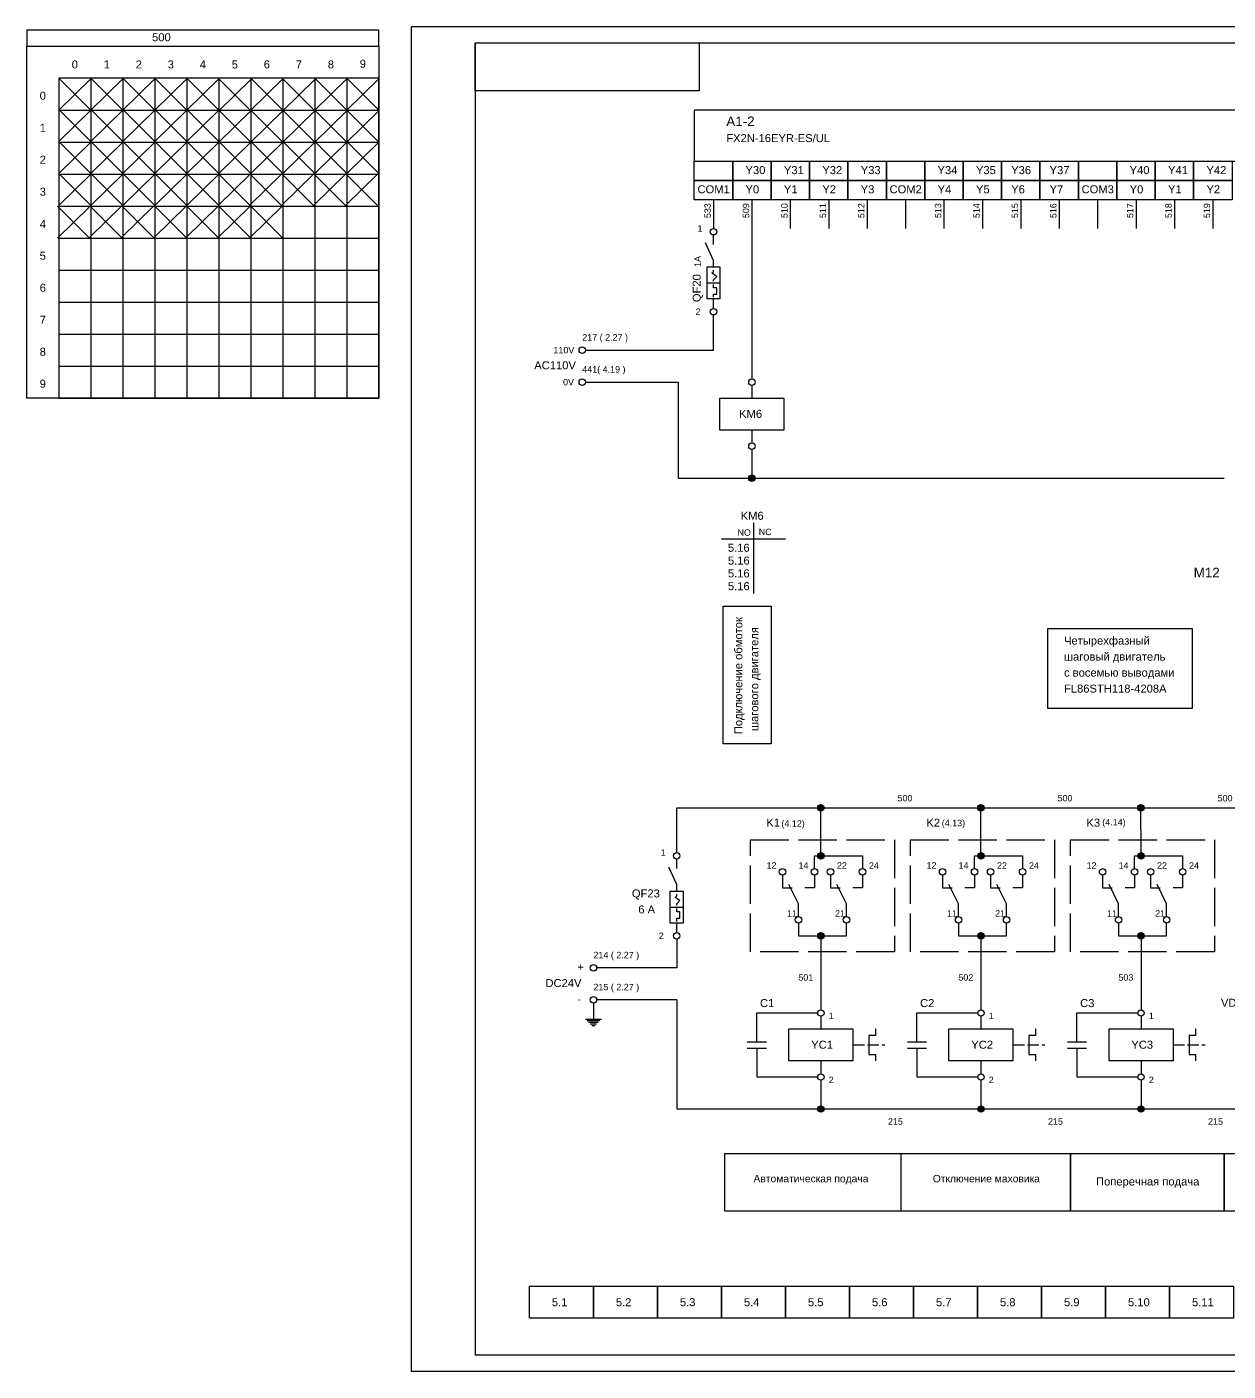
# Model space of a CAD drawing. Header units: millimetres. Extents: x 18058 to 21085, y 38505 to 40700.
# Drawn here: x 18832 to 19207.3, y 39456 to 39876 of the extents above; entities that cross this region are included whole.
import ezdxf

# ---------------------------------------------------------------- set-up
doc = ezdxf.new("R2010")
doc.units = ezdxf.units.MM
doc.linetypes.add('ACAD_ISO02W100', pattern=[15, 12, -3])
for name, color, linetype, lineweight in [('Маркировка', 7, 'Continuous', 25), ('Оформление', 7, 'Continuous', 30), ('Элементы', 7, 'Continuous', 25)]:
    doc.layers.add(name, color=color, linetype=linetype, lineweight=lineweight)
doc.styles.get("Standard").update_dxf_attribs({"font": 'arial.ttf'})

msp = doc.modelspace()

# ---------------------------------------------------------------- hatches: boundary and pattern name
at = {"layer": 'Элементы'}
h = msp.add_hatch(color=256, dxfattribs=at)
h.dxf.hatch_style = 1
h.paths.add_polyline_path([(19059.5, 39735, 1), (19057.5, 39735, 1)])
h = msp.add_hatch(color=256, dxfattribs=at)
h.dxf.hatch_style = 1
h.paths.add_polyline_path([(19081, 39632, 1), (19079, 39632, 1)])
h = msp.add_hatch(color=256, dxfattribs=at)
h.dxf.hatch_style = 1
h.paths.add_polyline_path([(19131, 39632, 1), (19129, 39632, 1)])
h = msp.add_hatch(color=256, dxfattribs=at)
h.dxf.hatch_style = 1
h.paths.add_polyline_path([(19181, 39632, 1), (19179, 39632, 1)])
h = msp.add_hatch(color=256, dxfattribs=at)
h.dxf.hatch_style = 1
h.paths.add_polyline_path([(19081.06, 39617, 1), (19079.06, 39617, 1)])
h = msp.add_hatch(color=256, dxfattribs=at)
h.dxf.hatch_style = 1
h.paths.add_polyline_path([(19131.06, 39617, 1), (19129.06, 39617, 1)])
h = msp.add_hatch(color=256, dxfattribs=at)
h.dxf.hatch_style = 1
h.paths.add_polyline_path([(19181.06, 39617, 1), (19179.06, 39617, 1)])
h = msp.add_hatch(color=256, dxfattribs=at)
h.dxf.hatch_style = 1
h.paths.add_polyline_path([(19081.06, 39592, 1), (19079.06, 39592, 1)])
h = msp.add_hatch(color=256, dxfattribs=at)
h.dxf.hatch_style = 1
h.paths.add_polyline_path([(19131.06, 39592, 1), (19129.06, 39592, 1)])
h = msp.add_hatch(color=256, dxfattribs=at)
h.dxf.hatch_style = 1
h.paths.add_polyline_path([(19181.06, 39592, 1), (19179.06, 39592, 1)])
h = msp.add_hatch(color=256, dxfattribs=at)
h.dxf.hatch_style = 1
h.paths.add_polyline_path([(19081.06, 39537.9, 1), (19079.06, 39537.9, 1)])
h = msp.add_hatch(color=256, dxfattribs=at)
h.dxf.hatch_style = 1
h.paths.add_polyline_path([(19131.06, 39537.9, 1), (19129.06, 39537.9, 1)])
h = msp.add_hatch(color=256, dxfattribs=at)
h.dxf.hatch_style = 1
h.paths.add_polyline_path([(19181.06, 39537.9, 1), (19179.06, 39537.9, 1)])

# ---------------------------------------------------------------- linework, layer by layer
at = {"layer": 'Оформление'}
for p, q in [((18972, 39871), (18972, 39461)), ((18972, 39871), (19541, 39871)), ((19541, 39461), (18972, 39461))]:
    msp.add_line(p, q, dxfattribs=at)
msp.add_lwpolyline([(18952, 39456), (19546, 39456), (19546, 39876), (18952, 39876)], close=True, dxfattribs=at)
at = {"layer": 'Элементы'}
for p, q in [((18842, 39860), (18852, 39850)), ((18842, 39850), (18852, 39859.77)), ((18852, 39860), (18862, 39850)), ((18852, 39859.77), (18852, 39760)), ((18852, 39850), (18862, 39859.77)), ((18862, 39860), (18872, 39850)), ((18862, 39859.77), (18862, 39760)), ((18862, 39850), (18872, 39859.77)), ((18872, 39860), (18882, 39850)), ((18872, 39859.77), (18872, 39760)), ((18872, 39850), (18882, 39859.77)), ((18882, 39860), (18892, 39850)), ((18882, 39859.77), (18882, 39760)), ((18882, 39850), (18892, 39859.77)), ((18892, 39859.77), (18892, 39760)), ((18892, 39859.77), (18902, 39849.77)), ((18892, 39849.77), (18902, 39859.54)), ((18902, 39860), (18912, 39850)), ((18902, 39859.77), (18902, 39760)), ((18902, 39850), (18912, 39859.77)), ((18912, 39859.77), (18912, 39760)), ((18912, 39859.77), (18922, 39849.77)), ((18912, 39849.77), (18922, 39859.54)), ((18922, 39860), (18932, 39850)), ((18922, 39859.77), (18922, 39760)), ((18922, 39850), (18932, 39859.77)), ((18932, 39860), (18942, 39850)), ((18932, 39859.77), (18932, 39760)), ((18932, 39850), (18942, 39859.77)), ((18842, 39850.23), (18852, 39840.23)), ((18842, 39850), (18942, 39850)), ((18842, 39840.23), (18852, 39850)), ((18852, 39850.23), (18862, 39840.23)), ((18852, 39840.23), (18862, 39850)), ((18862, 39850.23), (18872, 39840.23)), ((18862, 39840.23), (18872, 39850)), ((18872, 39850.23), (18882, 39840.23)), ((18872, 39840.23), (18882, 39850)), ((18882, 39850.23), (18892, 39840.23)), ((18882, 39840.23), (18892, 39850)), ((18892, 39850), (18902, 39840)), ((18892, 39840), (18902, 39849.77)), ((18902, 39850), (18912, 39840)), ((18902, 39840), (18912, 39849.77)), ((18912, 39850), (18922, 39840)), ((18912, 39840), (18922, 39849.77)), ((18922, 39850), (18932, 39840)), ((18922, 39840), (18932, 39849.77)), ((18932, 39850), (18942, 39840)), ((18932, 39840), (18942, 39849.77)), ((18842, 39840.23), (18852, 39830.23)), ((18842, 39840), (18942, 39840)), ((18842, 39830.23), (18852, 39840)), ((18852, 39840.23), (18862, 39830.23)), ((18852, 39830.23), (18862, 39840)), ((18862, 39840.23), (18872, 39830.23)), ((18862, 39830.23), (18872, 39840)), ((18872, 39840.23), (18882, 39830.23)), ((18872, 39830.23), (18882, 39840)), ((18882, 39840.23), (18892, 39830.23)), ((18882, 39830.23), (18892, 39840)), ((18892, 39840.23), (18902, 39830.23)), ((18892, 39830.23), (18902, 39840)), ((18902, 39840.23), (18912, 39830.23)), ((18902, 39830.23), (18912, 39840)), ((18912, 39840.23), (18922, 39830.23)), ((18912, 39830.23), (18922, 39840)), ((18922, 39840.23), (18932, 39830.23)), ((18922, 39830.23), (18932, 39840)), ((18932, 39840.23), (18942, 39830.23)), ((18932, 39830.23), (18942, 39840)), ((18842, 39830.23), (18852, 39820.23)), ((18842, 39830), (18942, 39830)), ((18842, 39820.23), (18852, 39830)), ((18852, 39830.23), (18862, 39820.23)), ((18852, 39820.23), (18862, 39830)), ((18862, 39830.23), (18872, 39820.23)), ((18862, 39820.23), (18872, 39830)), ((18872, 39830.23), (18882, 39820.23)), ((18872, 39820.23), (18882, 39830)), ((18882, 39830.23), (18892, 39820.23)), ((18882, 39820.23), (18892, 39830)), ((18891.77, 39830.23), (18901.77, 39820.23)), ((18891.77, 39820.23), (18901.77, 39830)), ((18901.54, 39830.23), (18911.54, 39820.23)), ((18901.54, 39820.23), (18911.54, 39830)), ((18911.54, 39830.23), (18921.54, 39820.23)), ((18911.54, 39820.23), (18921.54, 39830)), ((18921.54, 39830.23), (18931.54, 39820.23)), ((18921.54, 39820.23), (18931.54, 39830)), ((18931.54, 39830.23), (18941.54, 39820.23)), ((18931.54, 39820.23), (18941.54, 39830)), ((18851.54, 39820.23), (18861.54, 39810.23)), ((18861.54, 39820.23), (18871.54, 39810.23)), ((18871.77, 39820.23), (18881.77, 39810.23)), ((18881.77, 39820.23), (18891.77, 39810.23)), ((18891.77, 39820.23), (18901.77, 39810.23)), ((18901.77, 39820.23), (18911.77, 39810.23)), ((19046.5, 39822), (19046.5, 39813)), ((19058.5, 39822), (19058.5, 39813)), ((19070.5, 39822), (19070.5, 39813)), ((19082.5, 39822), (19082.5, 39813)), ((19094.5, 39822), (19094.5, 39813)), ((19106.5, 39822), (19106.5, 39813)), ((19118.5, 39822), (19118.5, 39813)), ((19130.5, 39822), (19130.5, 39813)), ((19142.5, 39822), (19142.5, 39813)), ((19154.5, 39822), (19154.5, 39813)), ((19166.5, 39822), (19166.5, 39813)), ((19178.5, 39822), (19178.5, 39813)), ((19190.5, 39822), (19190.5, 39813)), ((19202.5, 39822), (19202.5, 39813)), ((18841.54, 39820), (18851.54, 39810)), ((18841.54, 39810), (18851.54, 39819.77)), ((18842, 39820), (18942, 39820)), ((18851.54, 39810.23), (18861.54, 39820)), ((18861.54, 39810.23), (18871.54, 39820)), ((18871.77, 39810.23), (18881.77, 39820)), ((18881.77, 39810.23), (18891.77, 39820)), ((18891.77, 39810.23), (18901.77, 39820)), ((18901.77, 39810.23), (18911.77, 39820)), ((19058.5, 39813), (19058.5, 39766)), ((18841.8, 39810.02), (18941.8, 39810.02)), ((19046.5, 39803), (19044, 39808.5)), ((19046.5, 39808), (19046.5, 39811)), ((18842, 39800), (18942, 39800)), ((19046, 39799), (19046.5, 39799.5)), ((19046.5, 39801), (19046.5, 39803)), ((19046.5, 39799.5), (19046.5, 39800)), ((19044.5, 39796), (19048.5, 39796)), ((19047.5, 39798), (19046, 39799)), ((19046.5, 39797), (19047.5, 39798)), ((19046.5, 39796.5), (19046.5, 39797)), ((19046.5, 39794.5), (19046.5, 39795.5)), ((19047.5, 39794.5), (19046.5, 39794.5)), ((19046.5, 39791.5), (19046.5, 39792.5)), ((19046.5, 39792.5), (19047.5, 39792.5)), ((19046.5, 39788), (19046.5, 39791)), ((19047.5, 39792.5), (19047.5, 39794.5)), ((18842, 39790), (18942, 39790)), ((19046.5, 39775), (19046.5, 39786)), ((18842, 39780), (18942, 39780)), ((19006.5, 39775), (19046.5, 39775)), ((18842, 39770), (18942, 39770)), ((19006.5, 39765), (19035.5, 39765)), ((19035.5, 39765), (19035.5, 39735)), ((19058.5, 39764), (19058.5, 39760)), ((19058.5, 39750), (19058.5, 39746)), ((19058.5, 39744), (19058.5, 39735)), ((19035.5, 39735), (19206, 39735)), ((19059, 39721), (19059, 39699)), ((19049, 39716), (19069, 39716)), ((19035, 39632), (19457, 39632)), ((19035, 39618), (19035, 39632)), ((19080.06, 39617), (19080.02, 39633)), ((19130.06, 39617), (19130.02, 39633)), ((19180.06, 39617), (19180.02, 39633)), ((19035, 39613), (19035, 39616)), ((19078.06, 39613), (19078.06, 39617)), ((19078.06, 39617), (19093.06, 39617)), ((19093.06, 39617), (19093.06, 39613)), ((19128.06, 39613), (19128.06, 39617)), ((19128.06, 39617), (19143.06, 39617)), ((19143.06, 39617), (19143.06, 39613)), ((19178.06, 39613), (19178.06, 39617)), ((19178.06, 39617), (19193.06, 39617)), ((19193.06, 39617), (19193.06, 39613)), ((19035, 39608), (19032.5, 39613.5)), ((19068.06, 39611), (19068.06, 39607)), ((19078.06, 39611), (19078.06, 39607)), ((19083.06, 39611), (19083.06, 39607)), ((19093.06, 39611), (19093.06, 39607)), ((19118.06, 39611), (19118.06, 39607)), ((19128.06, 39611), (19128.06, 39607)), ((19133.06, 39611), (19133.06, 39607)), ((19143.06, 39611), (19143.06, 39607)), ((19168.06, 39611), (19168.06, 39607)), ((19178.06, 39611), (19178.06, 39607)), ((19183.06, 39611), (19183.06, 39607)), ((19193.06, 39611), (19193.06, 39607)), ((19035, 39606), (19035, 39608)), ((19068.06, 39607), (19071.06, 39607)), ((19073.06, 39602), (19070.06, 39608)), ((19078.06, 39607), (19075.06, 39607)), ((19083.06, 39607), (19086.06, 39607)), ((19088.06, 39602), (19085.06, 39608)), ((19093.06, 39607), (19090.06, 39607)), ((19118.06, 39607), (19121.06, 39607)), ((19123.06, 39602), (19120.06, 39608)), ((19128.06, 39607), (19125.06, 39607)), ((19133.06, 39607), (19136.06, 39607)), ((19138.06, 39602), (19135.06, 39608)), ((19143.06, 39607), (19140.06, 39607)), ((19168.06, 39607), (19171.06, 39607)), ((19173.06, 39602), (19170.06, 39608)), ((19178.06, 39607), (19175.06, 39607)), ((19183.06, 39607), (19186.06, 39607)), ((19188.06, 39602), (19185.06, 39608)), ((19193.06, 39607), (19190.06, 39607)), ((19034.5, 39604), (19035, 39604.5)), ((19036, 39603), (19034.5, 39604)), ((19035, 39604.5), (19035, 39605)), ((19035, 39602), (19036, 39603)), ((19035, 39601.5), (19035, 39602)), ((19073.06, 39598), (19073.06, 39602)), ((19088.06, 39598), (19088.06, 39602)), ((19123.06, 39598), (19123.06, 39602)), ((19138.06, 39598), (19138.06, 39602)), ((19173.06, 39598), (19173.06, 39602)), ((19188.06, 39598), (19188.06, 39602)), ((19033, 39601), (19037, 39601)), ((19035, 39599.5), (19035, 39600.5)), ((19036, 39599.5), (19035, 39599.5)), ((19036, 39597.5), (19036, 39599.5)), ((19035, 39596.5), (19035, 39597.5)), ((19035, 39597.5), (19036, 39597.5)), ((19035, 39593), (19035, 39596)), ((19073.06, 39596), (19073.06, 39592)), ((19088.06, 39592), (19088.06, 39596)), ((19123.06, 39596), (19123.06, 39592)), ((19138.06, 39592), (19138.06, 39596)), ((19173.06, 39596), (19173.06, 39592)), ((19188.06, 39592), (19188.06, 39596)), ((19035, 39591), (19035, 39582)), ((19073.06, 39592), (19088.06, 39592)), ((19078.06, 39592), (19080.06, 39592)), ((19080.06, 39592), (19080.06, 39568.9)), ((19123.06, 39592), (19138.06, 39592)), ((19128.06, 39592), (19130.06, 39592)), ((19130.06, 39592), (19130.06, 39568.9)), ((19173.06, 39592), (19188.06, 39592)), ((19178.06, 39592), (19180.06, 39592)), ((19180.06, 39592), (19180.06, 39568.9)), ((19035, 39582), (19010, 39582)), ((19009, 39571), (19009, 39566)), ((19035, 39572), (19010, 39572)), ((19035, 39572), (19035, 39538)), ((19006.5, 39566), (19011.5, 39566)), ((19007, 39565.5), (19011, 39565.5)), ((19007.5, 39565), (19010.5, 39565)), ((19008, 39564.5), (19010, 39564.5)), ((19008.5, 39564), (19009.5, 39564)), ((19060.06, 39558.9), (19060.06, 39567.9)), ((19060.06, 39567.9), (19079.06, 39567.9)), ((19080.06, 39566.9), (19080.06, 39562.9)), ((19110.06, 39558.9), (19110.06, 39567.9)), ((19110.06, 39567.9), (19129.06, 39567.9)), ((19130.06, 39566.9), (19130.06, 39562.9)), ((19160.06, 39558.9), (19160.06, 39567.9)), ((19160.06, 39567.9), (19179.06, 39567.9)), ((19180.06, 39566.9), (19180.06, 39562.9)), ((19097.06, 39560.9), (19095.06, 39560.9)), ((19095.06, 39560.9), (19095.06, 39554.9)), ((19097.06, 39562.9), (19097.06, 39560.9)), ((19147.06, 39560.9), (19145.06, 39560.9)), ((19145.06, 39560.9), (19145.06, 39554.9)), ((19147.06, 39562.9), (19147.06, 39560.9)), ((19197.06, 39560.9), (19195.06, 39560.9)), ((19195.06, 39560.9), (19195.06, 39554.9)), ((19197.06, 39562.9), (19197.06, 39560.9)), ((19057.06, 39558.9), (19063.06, 39558.9)), ((19057.06, 39556.9), (19063.06, 39556.9)), ((19060.06, 39556.9), (19060.06, 39547.9)), ((19107.06, 39558.9), (19113.06, 39558.9)), ((19107.06, 39556.9), (19113.06, 39556.9)), ((19110.06, 39556.9), (19110.06, 39547.9)), ((19157.06, 39558.9), (19163.06, 39558.9)), ((19157.06, 39556.9), (19163.06, 39556.9)), ((19160.06, 39556.9), (19160.06, 39547.9)), ((19080.06, 39552.9), (19080.06, 39548.9)), ((19095.06, 39554.9), (19097.06, 39554.9)), ((19097.06, 39554.9), (19097.06, 39552.9)), ((19130.06, 39552.9), (19130.06, 39548.9)), ((19145.06, 39554.9), (19147.06, 39554.9)), ((19147.06, 39554.9), (19147.06, 39552.9)), ((19180.06, 39552.9), (19180.06, 39548.9)), ((19195.06, 39554.9), (19197.06, 39554.9)), ((19197.06, 39554.9), (19197.06, 39552.9)), ((19060.06, 39547.9), (19079.06, 39547.9)), ((19110.06, 39547.9), (19129.06, 39547.9)), ((19160.06, 39547.9), (19179.06, 39547.9)), ((19080.06, 39546.9), (19080.06, 39537.9)), ((19130.06, 39546.9), (19130.06, 39537.9)), ((19180.06, 39546.9), (19180.06, 39537.9)), ((19035, 39538), (19457, 39537.91)), ((19050, 39506), (19050, 39524)), ((19050, 39524), (19062, 39524)), ((19062, 39524), (19074, 39524)), ((19074, 39524), (19086, 39524)), ((19086, 39524), (19098, 39524)), ((19098, 39524), (19110, 39524)), ((19105, 39524), (19105, 39506)), ((19110, 39524), (19122, 39524)), ((19122, 39524), (19134, 39524)), ((19134, 39524), (19146, 39524)), ((19146, 39524), (19158, 39524)), ((19158, 39524), (19158, 39506)), ((19158, 39506), (19158, 39524)), ((19158, 39524), (19170, 39524)), ((19170, 39524), (19182, 39524)), ((19182, 39524), (19194, 39524)), ((19194, 39524), (19206, 39524)), ((19206, 39524), (19206, 39506)), ((19206, 39506), (19206, 39524)), ((19206, 39524), (19218, 39524)), ((19062, 39506), (19050, 39506)), ((19074, 39506), (19062, 39506)), ((19086, 39506), (19074, 39506)), ((19098, 39506), (19086, 39506)), ((19110, 39506), (19098, 39506)), ((19122, 39506), (19110, 39506)), ((19134, 39506), (19122, 39506)), ((19146, 39506), (19134, 39506)), ((19158, 39506), (19146, 39506)), ((19170, 39506), (19158, 39506)), ((19182, 39506), (19170, 39506)), ((19194, 39506), (19182, 39506)), ((19206, 39506), (19194, 39506)), ((19218, 39506), (19206, 39506))]:
    msp.add_line(p, q, dxfattribs=at)
at = {"layer": 'Элементы', "linetype": 'ACAD_ISO02W100', "ltscale": 0.3}
for p, q in [((19090.06, 39557.9), (19100.06, 39557.9)), ((19140.06, 39557.9), (19150.06, 39557.9)), ((19190.06, 39557.9), (19200.06, 39557.9))]:
    msp.add_line(p, q, dxfattribs=at)
at = {"layer": 'Элементы'}
for points in [[(18832, 39870), (18942, 39870), (18942, 39875), (18832, 39875)], [(18972, 39871), (19042, 39871), (19042, 39856), (18972, 39856)], [(18832, 39870), (18942, 39870), (18942, 39760), (18832, 39760)], [(18942, 39860), (18842, 39860), (18842, 39760), (18942, 39760)], [(19040.5, 39834), (19280.5, 39834), (19280.5, 39850), (19040.5, 39850)], [(19052.5, 39828), (19040.5, 39828), (19040.5, 39834), (19052.5, 39834)], [(19064.5, 39828), (19052.5, 39828), (19052.5, 39834), (19064.5, 39834)], [(19076.5, 39828), (19064.5, 39828), (19064.5, 39834), (19076.5, 39834)], [(19088.5, 39828), (19076.5, 39828), (19076.5, 39834), (19088.5, 39834)], [(19100.5, 39828), (19088.5, 39828), (19088.5, 39834), (19100.5, 39834)], [(19112.5, 39828), (19100.5, 39828), (19100.5, 39834), (19112.5, 39834)], [(19124.5, 39828), (19112.5, 39828), (19112.5, 39834), (19124.5, 39834)], [(19136.5, 39828), (19124.5, 39828), (19124.5, 39834), (19136.5, 39834)], [(19148.5, 39828), (19136.5, 39828), (19136.5, 39834), (19148.5, 39834)], [(19160.5, 39828), (19148.5, 39828), (19148.5, 39834), (19160.5, 39834)], [(19172.5, 39828), (19160.5, 39828), (19160.5, 39834), (19172.5, 39834)], [(19184.5, 39828), (19172.5, 39828), (19172.5, 39834), (19184.5, 39834)], [(19196.5, 39828), (19184.5, 39828), (19184.5, 39834), (19196.5, 39834)], [(19208.5, 39828), (19196.5, 39828), (19196.5, 39834), (19208.5, 39834)], [(19052.5, 39822), (19040.5, 39822), (19040.5, 39828), (19052.5, 39828)], [(19064.5, 39822), (19052.5, 39822), (19052.5, 39828), (19064.5, 39828)], [(19076.5, 39822), (19064.5, 39822), (19064.5, 39828), (19076.5, 39828)], [(19088.5, 39822), (19076.5, 39822), (19076.5, 39828), (19088.5, 39828)], [(19100.5, 39822), (19088.5, 39822), (19088.5, 39828), (19100.5, 39828)], [(19112.5, 39822), (19100.5, 39822), (19100.5, 39828), (19112.5, 39828)], [(19124.5, 39822), (19112.5, 39822), (19112.5, 39828), (19124.5, 39828)], [(19136.5, 39822), (19124.5, 39822), (19124.5, 39828), (19136.5, 39828)], [(19148.5, 39822), (19136.5, 39822), (19136.5, 39828), (19148.5, 39828)], [(19160.5, 39822), (19148.5, 39822), (19148.5, 39828), (19160.5, 39828)], [(19172.5, 39822), (19160.5, 39822), (19160.5, 39828), (19172.5, 39828)], [(19184.5, 39822), (19172.5, 39822), (19172.5, 39828), (19184.5, 39828)], [(19196.5, 39822), (19184.5, 39822), (19184.5, 39828), (19196.5, 39828)], [(19208.5, 39822), (19196.5, 39822), (19196.5, 39828), (19208.5, 39828)], [(19044.5, 39791), (19044.5, 39801), (19048.5, 39801), (19048.5, 39791)], [(19048.5, 39760), (19068.5, 39760), (19068.5, 39750), (19048.5, 39750)], [(19049.5, 39695), (19064.5, 39695), (19064.5, 39652), (19049.5, 39652)], [(19151, 39688), (19196, 39688), (19196, 39663), (19151, 39663)], [(19033, 39596), (19033, 39606), (19037, 39606), (19037, 39596)], [(19070.06, 39562.9), (19090.06, 39562.9), (19090.06, 39552.9), (19070.06, 39552.9)], [(19120.06, 39562.9), (19140.06, 39562.9), (19140.06, 39552.9), (19120.06, 39552.9)], [(19170.06, 39562.9), (19190.06, 39562.9), (19190.06, 39552.9), (19170.06, 39552.9)], [(18989, 39482.5), (19009, 39482.5), (19009, 39472.5), (18989, 39472.5)], [(19009, 39482.5), (19029, 39482.5), (19029, 39472.5), (19009, 39472.5)], [(19029, 39482.5), (19049, 39482.5), (19049, 39472.5), (19029, 39472.5)], [(19049, 39482.5), (19069, 39482.5), (19069, 39472.5), (19049, 39472.5)], [(19069, 39482.5), (19089, 39482.5), (19089, 39472.5), (19069, 39472.5)], [(19089, 39482.5), (19109, 39482.5), (19109, 39472.5), (19089, 39472.5)], [(19109, 39482.5), (19129, 39482.5), (19129, 39472.5), (19109, 39472.5)], [(19129, 39482.5), (19149, 39482.5), (19149, 39472.5), (19129, 39472.5)], [(19149, 39482.5), (19169, 39482.5), (19169, 39472.5), (19149, 39472.5)], [(19169, 39482.5), (19189, 39482.5), (19189, 39472.5), (19169, 39472.5)], [(19189, 39482.5), (19209, 39482.5), (19209, 39472.5), (19189, 39472.5)]]:
    msp.add_lwpolyline(points, close=True, dxfattribs=at)
at = {"layer": 'Элементы', "linetype": 'ACAD_ISO02W100'}
for points in [[(19058.06, 39622), (19103.06, 39622), (19103.06, 39587), (19058.06, 39587)], [(19108.06, 39622), (19153.06, 39622), (19153.06, 39587), (19108.06, 39587)], [(19158.06, 39622), (19203.06, 39622), (19203.06, 39587), (19158.06, 39587)]]:
    msp.add_lwpolyline(points, close=True, dxfattribs=at)
at = {"layer": 'Элементы'}
for centre in [(19046.5, 39812), (19046.5, 39787), (19005.5, 39775), (19005.5, 39765), (19058.5, 39765), (19058.5, 39745), (19058.5, 39735), (19080, 39632), (19130, 39632), (19180, 39632), (19035, 39617), (19080.06, 39617), (19130.06, 39617), (19180.06, 39617), (19068.06, 39612), (19078.06, 39612), (19083.06, 39612), (19093.06, 39612), (19118.06, 39612), (19128.06, 39612), (19133.06, 39612), (19143.06, 39612), (19168.06, 39612), (19178.06, 39612), (19183.06, 39612), (19193.06, 39612), (19073.06, 39597), (19088.06, 39597), (19123.06, 39597), (19138.06, 39597), (19173.06, 39597), (19188.06, 39597), (19035, 39592), (19080.06, 39592), (19130.06, 39592), (19180.06, 39592), (19009, 39582), (19009, 39572), (19080.06, 39567.9), (19130.06, 39567.9), (19180.06, 39567.9), (19080.06, 39547.9), (19130.06, 39547.9), (19180.06, 39547.9), (19080.06, 39537.9), (19130.06, 39537.9), (19180.06, 39537.9)]:
    msp.add_circle(centre, 1, dxfattribs=at)

# ---------------------------------------------------------------- texts
at = {"layer": 'Маркировка'}
for s, height, p in [('500', 2.5, (18871.1, 39871.5)), ('0', 2.5, (18846, 39863.02)), ('1', 2.5, (18856, 39863.02)), ('2', 2.5, (18866, 39863.02)), ('3', 2.5, (18876, 39863.02)), ('4', 2.5, (18886, 39863.02)), ('5', 2.5, (18896, 39863.02)), ('6', 2.5, (18906, 39863.02)), ('7', 2.5, (18916, 39863.02)), ('8', 2.5, (18926, 39863.02)), ('9', 2.5, (18936, 39863.25)), ('0', 2.5, (18836, 39853.25)), ('1', 2.5, (18836, 39843.25)), ('A1-2', 3, (19050.5, 39845)), ('FX2N-16EYR-ES/UL', 2.5, (19050.5, 39840)), ('2', 2.5, (18836, 39833.25)), ('Y30', 2.5, (19056.5, 39830)), ('Y31', 2.5, (19068.5, 39830)), ('Y32', 2.5, (19080.5, 39830)), ('Y33', 2.5, (19092.5, 39830)), ('Y34', 2.5, (19116.5, 39830)), ('Y35', 2.5, (19128.5, 39830)), ('Y36', 2.5, (19139.5, 39830)), ('Y37', 2.5, (19151.5, 39830)), ('Y40', 2.5, (19176.5, 39830)), ('Y41', 2.5, (19188.5, 39830)), ('Y42', 2.5, (19200.5, 39830)), ('3', 2.5, (18836, 39823.25)), ('COM1', 2.5, (19041.5, 39824)), ('Y0', 2.5, (19056.5, 39824)), ('Y1', 2.5, (19068.5, 39824)), ('Y2', 2.5, (19080.5, 39824)), ('Y3', 2.5, (19092.5, 39824)), ('COM2', 2.5, (19101.5, 39824)), ('Y4', 2.5, (19116.5, 39824)), ('Y5', 2.5, (19128.5, 39824)), ('Y6', 2.5, (19139.5, 39824)), ('Y7', 2.5, (19151.5, 39824)), ('COM3', 2.5, (19161.5, 39824)), ('Y0', 2.5, (19176.5, 39824)), ('Y1', 2.5, (19188.5, 39824)), ('Y2', 2.5, (19200.5, 39824)), ('4', 2.5, (18836, 39813.14)), ('1', 2, (19041.5, 39812)), ('5', 2.5, (18836, 39803.25)), ('6', 2.5, (18836, 39793.25)), ('2', 2, (19040.91, 39786.02)), ('7', 2.5, (18836, 39783.25)), ('217 ( 2.27 )', 2, (19005.5, 39778)), ('8', 2.5, (18836, 39773.25)), ('110V', 2, (18996.5, 39774)), ('AC110V', 2.5, (18990.5, 39769)), ('441( 4.19 )', 2, (19005.5, 39768)), ('9', 2.5, (18836, 39763.25)), ('0V', 2, (18999.5, 39764)), ('KM6', 2.5, (19054.5, 39753.84)), ('KM6', 2.5, (19055, 39722)), ('NO', 2, (19054, 39717)), ('NC', 2, (19060.64, 39717.21)), ('5.16', 2.5, (19051, 39712)), ('5.16', 2.5, (19051, 39708)), ('M12', 3, (19196.5, 39704)), ('5.16', 2.5, (19051, 39704)), ('5.16', 2.5, (19051, 39700)), ('Четырехфазный', 2.5, (19156, 39683)), ('шаговый двигатель', 2.5, (19156, 39678)), ('с восемью выводами', 2.5, (19156, 39673)), ('FL86STH118-4208A', 2.5, (19156, 39668)), ('500', 2, (19104, 39634)), ('500', 2, (19154, 39634)), ('500', 2, (19204, 39634)), ('K1', 2.5, (19063, 39626.1)), ('(4.12)', 2, (19067.72, 39626.1)), ('K2', 2.5, (19113, 39626.1)), ('(4.13)', 2, (19117.81, 39626.25)), ('K3', 2.5, (19163, 39626.1)), ('(4.14)', 2, (19167.95, 39626.49)), ('1', 2, (19030, 39617)), ('12', 2, (19063.06, 39613)), ('14', 2, (19073.06, 39613)), ('22', 2, (19085.06, 39613)), ('24', 2, (19095.06, 39613)), ('12', 2, (19113.06, 39613)), ('14', 2, (19123.06, 39613)), ('22', 2, (19135.06, 39613)), ('24', 2, (19145.06, 39613)), ('12', 2, (19163.06, 39613)), ('14', 2, (19173.06, 39613)), ('22', 2, (19185.06, 39613)), ('24', 2, (19195.06, 39613)), ('QF23', 2.5, (19021, 39604)), ('6 A', 2.5, (19023, 39599)), ('11', 2, (19069.47, 39598.02)), ('21', 2, (19084.47, 39598.02)), ('11', 2, (19119.47, 39598.02)), ('21', 2, (19134.47, 39598.02)), ('11', 2, (19169.47, 39598.02)), ('21', 2, (19184.47, 39598.02)), ('2', 2, (19029.41, 39591.02)), ('214 ( 2.27 )', 2, (19009, 39585)), ('+', 2.5, (19004, 39581)), ('DC24V', 2.5, (18994, 39576)), ('215 ( 2.27 )', 2, (19009, 39575)), ('501', 2, (19073, 39578)), ('502', 2, (19123, 39578)), ('503', 2, (19173, 39578)), ('-', 2.5, (19004, 39571)), ('C1', 2.5, (19061.03, 39569.74)), ('C2', 2.5, (19111.03, 39569.74)), ('C3', 2.5, (19161.03, 39569.74)), ('VD3', 2.5, (19205.03, 39569.84)), ('1', 2, (19082.5, 39566)), ('1', 2, (19132.5, 39566)), ('1', 2, (19182.5, 39566)), ('YC1', 2.5, (19077.03, 39556.74)), ('YC2', 2.5, (19127.03, 39556.74)), ('YC3', 2.5, (19177.03, 39556.74)), ('2', 2, (19082.5, 39546)), ('2', 2, (19132.5, 39546)), ('2', 2, (19182.5, 39546)), ('215', 2, (19101, 39533)), ('215', 2, (19151, 39533)), ('215', 2, (19201, 39533)), ('Автоматическая подача', 2.3, (19059, 39515)), ('Отключение маховика', 2.3, (19115, 39515)), ('Поперечная подача', 2.5, (19166, 39514)), ('5.1', 2.5, (18996, 39476.28)), ('5.2', 2.5, (19016, 39476.28)), ('5.3', 2.5, (19036, 39476.28)), ('5.4', 2.5, (19056, 39476.28)), ('5.5', 2.5, (19076, 39476.28)), ('5.6', 2.5, (19096, 39476.28)), ('5.7', 2.5, (19116, 39476.28)), ('5.8', 2.5, (19136, 39476.28)), ('5.9', 2.5, (19156, 39476.28)), ('5.10', 2.5, (19176, 39476.28)), ('5.11', 2.5, (19196, 39476.28))]:
    msp.add_text(s, height=height, dxfattribs=at).set_placement(p)
for s, height, p in [('533', 2, (19045.65, 39816.25)), ('509', 2, (19057.65, 39816.25)), ('510', 2, (19069.65, 39816.25)), ('511', 2, (19081.65, 39816.25)), ('512', 2, (19093.65, 39816.25)), ('513', 2, (19117.65, 39816.25)), ('514', 2, (19129.65, 39816.25)), ('515', 2, (19141.65, 39816.25)), ('516', 2, (19153.65, 39816.25)), ('517', 2, (19177.65, 39816.25)), ('518', 2, (19189.65, 39816.25)), ('519', 2, (19201.65, 39816.25)), ('1A', 2, (19042.5, 39801)), ('QF20', 2.5, (19042.5, 39790)), ('Подключение обмоток', 2.5, (19055.5, 39655)), ('шагового двигателя', 2.5, (19060.5, 39656))]:
    msp.add_text(s, height=height, rotation=90, dxfattribs=at).set_placement(p)

doc.saveas('drawing.dxf')
